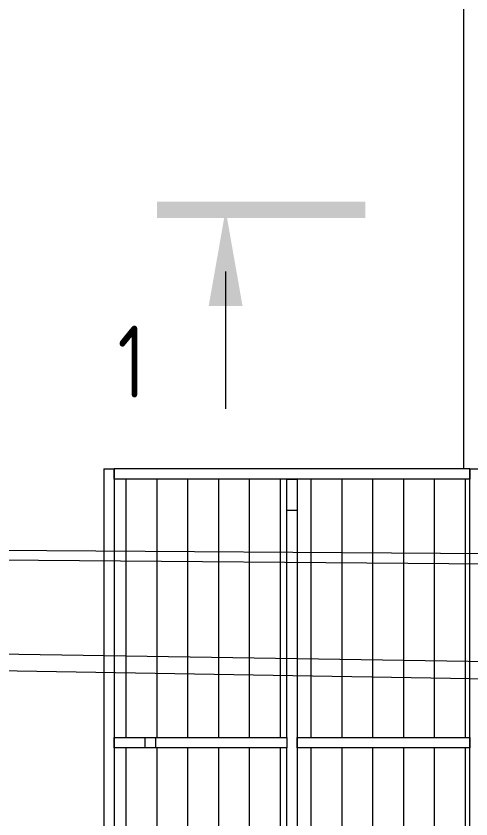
# Model space of a CAD drawing. Header units: millimetres. Extents: x -515342 to 330399, y -224905 to 507333.
# Drawn here: x -377486 to -375273, y -28298 to -24399 of the extents above; entities that cross this region are included whole.
import ezdxf

# ---------------------------------------------------------------- set-up
doc = ezdxf.new("R2010")
doc.units = ezdxf.units.MM
doc.layers.get('0').update_dxf_attribs({"lineweight": 0})
for name, color, linetype, lineweight in [('Витраж', 7, 'Continuous', 0), ('Ограждение', 7, 'Continuous', 0), ('Панели витража', 7, 'Continuous', 0), ('Разрезы', 7, 'Continuous', 0), ('экспертиза ДУ', 1, 'Continuous', 0)]:
    doc.layers.add(name, color=color, linetype=linetype, lineweight=lineweight)
doc.styles.add('GOST Common_3', font='', dxfattribs={"width": 0.8, "height": 350})
doc.styles.get('GOST Common_3').set_extended_font_data('GOST Common')
pattern_1 = [(90, (0, 25.96), (-150, 9e-15), [])]
pattern_2 = [(90, (0, 7669.91), (-150, 9e-15), [])]

# ---------------------------------------------------------------- blocks, each defined once
blk = doc.blocks.new('Ограждение - Ограждение-10017249-О_АР_П_1_0_000_План 1 этажа')
at = {"layer": 'Ограждение'}
blk.add_line((-557, 16157), (-557, 9000), dxfattribs=at)
blk = doc.blocks.new('Системная панель - АР_ПанельВитража_Монолитный поликарбонат 6мм-10239935-О_АР_П_1_0_000_План 1 этажа')
at = {"layer": 'Панели витража'}
h = blk.add_hatch(dxfattribs=at)
h.set_pattern_fill('FP_61', color=256, style=0, pattern_type=2)
h.set_pattern_definition(pattern_1)
h.paths.add_polyline_path([(-932.7, 7695.9), (-525, 7695.9), (-525, 8950.2), (-1365, 8950.2), (-1365, 7695.9)])
h = blk.add_hatch(dxfattribs=at)
h.set_pattern_fill('FP_62', color=256, style=0, pattern_type=2)
h.set_pattern_definition(pattern_2)
h.paths.add_polyline_path([(-525, 7695.7), (-525, 7695.9), (-932.7, 7695.7)])
for p, q in [((-525, 8950.2), (-1365, 8950.2)), ((-1365, 8950.2), (-1365, 7695.9)), ((-525, 7695.9), (-525, 8950.2)), ((-1365, 7695.9), (-525, 7695.9)), ((-1365, 7695.7), (-1365, 7695.9)), ((-525, 7695.7), (-525, 7695.9))]:
    blk.add_line(p, q, dxfattribs=at)
blk = doc.blocks.new('Прямоугольный импост - АР_Импост_50х50 _труба_-10239936-О_АР_П_1_0_000_План 1 этажа')
at = {"layer": 'Витраж'}
for p, q in [((-2255, 8950.2), (-2255, 9000)), ((-1390, 9000), (-2255, 9000)), ((-1390, 8950), (-1415, 8950))]:
    blk.add_line(p, q, dxfattribs=at)
blk = doc.blocks.new('Прямоугольный импост - АР_Импост_50х50 _труба_-10238067-О_АР_П_1_0_000_План 1 этажа')
at = {"layer": 'Витраж'}
for p, q in [((-525, 9000), (-475, 9000)), ((-525, 8950.2), (-525, 9000)), ((-525, 7670.7), (-525, 7695.9))]:
    blk.add_line(p, q, dxfattribs=at)
blk = doc.blocks.new('Системная панель - АР_ПанельВитража_Монолитный поликарбонат 6мм-V136-О_АР_П_1_0_000_План 1 этажа')
at = {"layer": 'Панели витража'}
h = blk.add_hatch(dxfattribs=at)
h.set_pattern_fill('FP_61', color=256, style=0, pattern_type=2)
h.set_pattern_definition(pattern_1)
h.paths.add_polyline_path([(-1415, 7695.9), (-1415, 8950.2), (-2255, 8950.2), (-2255, 7695.9)])
h = blk.add_hatch(dxfattribs=at)
h.set_pattern_fill('FP_62', color=256, style=0, pattern_type=2)
h.set_pattern_definition(pattern_2)
h.paths.add_polyline_path([(-1415, 7695.7), (-1415, 7695.9), (-2255, 7695.7)])
for p, q in [((-1415, 8950.2), (-2255, 8950.2)), ((-2255, 8950.2), (-2255, 7695.9)), ((-1415, 7695.9), (-1415, 8950.2)), ((-2255, 7695.9), (-1415, 7695.9)), ((-2255, 7695.7), (-2255, 7695.9)), ((-1415, 7695.7), (-1415, 7695.9))]:
    blk.add_line(p, q, dxfattribs=at)
blk = doc.blocks.new('Системная панель - АР_ПанельВитража_Монолитный поликарбонат 6мм-10239938-О_АР_П_1_0_000_План 1 этажа')
at = {"layer": 'Панели витража'}
h = blk.add_hatch(dxfattribs=at)
h.set_pattern_fill('FP_61', color=256, style=0, pattern_type=2)
h.set_pattern_definition(pattern_1)
h.paths.add_polyline_path([(-1365, 6366.6), (-525, 6366.6), (-525, 7645.9), (-1365, 7645.9)])
for p, q in [((-525, 7645.9), (-1365, 7645.9)), ((-1365, 7645.9), (-1365, 6366.6)), ((-525, 6366.6), (-525, 7645.9)), ((-1365, 6366.6), (-525, 6366.6)), ((-1365, 6366.4), (-1365, 6366.6)), ((-525, 6366.4), (-525, 6366.6))]:
    blk.add_line(p, q, dxfattribs=at)
blk = doc.blocks.new('Системная панель - АР_ПанельВитража_Монолитный поликарбонат 6мм-V137-О_АР_П_1_0_000_План 1 этажа')
at = {"layer": 'Панели витража'}
h = blk.add_hatch(dxfattribs=at)
h.set_pattern_fill('FP_61', color=256, style=0, pattern_type=2)
h.set_pattern_definition(pattern_1)
h.paths.add_polyline_path([(-2255, 6366.6), (-1415, 6366.6), (-1415, 7645.9), (-2255, 7645.9)])
for p, q in [((-1415, 7645.9), (-2255, 7645.9)), ((-2255, 7645.9), (-2255, 6366.6)), ((-1415, 6366.6), (-1415, 7645.9)), ((-2255, 6366.6), (-1415, 6366.6)), ((-2255, 6366.4), (-2255, 6366.6)), ((-1415, 6366.4), (-1415, 6366.6))]:
    blk.add_line(p, q, dxfattribs=at)
blk = doc.blocks.new('Прямоугольный импост - АР_Импост_50х50 _труба_-10239939-О_АР_П_1_0_000_План 1 этажа')
at = {"layer": 'Витраж'}
for p, q in [((-525, 9000), (-1390, 9000)), ((-525, 9000), (-525, 8950.2)), ((-1365, 8950), (-1390, 8950))]:
    blk.add_line(p, q, dxfattribs=at)
blk = doc.blocks.new('Прямоугольный импост - АР_Импост_50х50 _труба_-10238071-О_АР_П_1_0_000_План 1 этажа')
at = {"layer": 'Витраж'}
for p, q in [((-525, 7645.9), (-525, 7670.7)), ((-525, 6341.4), (-525, 6366.6))]:
    blk.add_line(p, q, dxfattribs=at)
blk = doc.blocks.new('Прямоугольный импост - АР_Импост_50х50 _труба_-10238073-О_АР_П_1_0_000_План 1 этажа')
at = {"layer": 'Витраж'}
for p, q in [((-2305, 9000), (-2255, 9000)), ((-2305, 9000), (-2305, 7670.7)), ((-2255, 9000), (-2255, 8950.2)), ((-2255, 7695.9), (-2255, 7670.7))]:
    blk.add_line(p, q, dxfattribs=at)
blk = doc.blocks.new('Прямоугольный импост - АР_Импост_50х50 _труба_-10238074-О_АР_П_1_0_000_План 1 этажа')
at = {"layer": 'Витраж'}
for p, q in [((-2305, 7670.7), (-2305, 6341.4)), ((-2255, 7670.7), (-2255, 7645.9)), ((-2255, 6366.6), (-2255, 6341.4))]:
    blk.add_line(p, q, dxfattribs=at)
blk = doc.blocks.new('Прямоугольный импост - АР_Импост_50х50 _труба_-10239934-О_АР_П_1_0_000_План 1 этажа')
at = {"layer": 'Витраж'}
for p, q in [((-1365, 7645.9), (-1365, 7695.7)), ((-1365, 7695.7), (-525, 7695.7)), ((-525, 7695.7), (-525, 7645.9))]:
    blk.add_line(p, q, dxfattribs=at)
blk = doc.blocks.new('Прямоугольный импост - АР_Импост_50х50 _труба_-10238063-О_АР_П_1_0_000_План 1 этажа')
at = {"layer": 'Витраж'}
for p, q in [((-1415, 8950), (-1365, 8950)), ((-1415, 7695.9), (-1415, 7670.7)), ((-1365, 7695.9), (-1365, 7670.7))]:
    blk.add_line(p, q, dxfattribs=at)
blk = doc.blocks.new('Прямоугольный импост - АР_Импост_50х50 _труба_-10238064-О_АР_П_1_0_000_План 1 этажа')
at = {"layer": 'Витраж'}
for p, q in [((-1415, 7670.7), (-1415, 7645.9)), ((-1365, 7670.7), (-1365, 7645.9)), ((-1415, 6366.6), (-1415, 6341.4)), ((-1365, 6366.6), (-1365, 6341.4))]:
    blk.add_line(p, q, dxfattribs=at)
blk = doc.blocks.new('Прямоугольный импост - АР_Импост_50х50 _труба_-10242003-О_АР_П_1_0_000_План 1 этажа')
at = {"layer": 'Витраж'}
for p, q in [((-2105, 7645.9), (-2105, 7695.9)), ((-2055, 7695.9), (-2055, 7645.9))]:
    blk.add_line(p, q, dxfattribs=at)
blk = doc.blocks.new('Прямоугольный импост - АР_Импост_50х50 _труба_-10241604-О_АР_П_1_0_000_План 1 этажа')
at = {"layer": 'Витраж'}
blk.add_line((-1415, 8800), (-1365, 8800), dxfattribs=at)
blk = doc.blocks.new('СД_Люблино_Фасады_rvt-1-О_АР_П_1_0_000_План 1 этажа')
at = {"layer": 'Витраж', "lineweight": 9}
for name, p in [('Прямоугольный импост - АР_Импост_50х50 _труба_-10238073-О_АР_П_1_0_000_План 1 этажа', (0, 0)), ('Прямоугольный импост - АР_Импост_50х50 _труба_-10239936-О_АР_П_1_0_000_План 1 этажа', (0, 0)), ('Прямоугольный импост - АР_Импост_50х50 _труба_-10239939-О_АР_П_1_0_000_План 1 этажа', (0, 0)), ('Прямоугольный импост - АР_Импост_50х50 _труба_-10238067-О_АР_П_1_0_000_План 1 этажа', (0, 0)), ('Прямоугольный импост - АР_Импост_50х50 _труба_-10238063-О_АР_П_1_0_000_План 1 этажа', (0, 0)), ('Прямоугольный импост - АР_Импост_50х50 _труба_-10241604-О_АР_П_1_0_000_План 1 этажа', (0, 0)), ('Прямоугольный импост - АР_Импост_50х50 _труба_-10239934-О_АР_П_1_0_000_План 1 этажа', (-890, 0)), ('Прямоугольный импост - АР_Импост_50х50 _труба_-10242003-О_АР_П_1_0_000_План 1 этажа', (0, 0)), ('Прямоугольный импост - АР_Импост_50х50 _труба_-10239934-О_АР_П_1_0_000_План 1 этажа', (0, 0)), ('Прямоугольный импост - АР_Импост_50х50 _труба_-10238074-О_АР_П_1_0_000_План 1 этажа', (0, 0)), ('Прямоугольный импост - АР_Импост_50х50 _труба_-10238064-О_АР_П_1_0_000_План 1 этажа', (0, 0)), ('Прямоугольный импост - АР_Импост_50х50 _труба_-10238071-О_АР_П_1_0_000_План 1 этажа', (0, 0))]:
    blk.add_blockref(name, p, dxfattribs=at)
at = {"layer": 'Ограждение', "lineweight": 9}
blk.add_blockref('Ограждение - Ограждение-10017249-О_АР_П_1_0_000_План 1 этажа', (0, 0), dxfattribs=at)
at = {"layer": 'Панели витража', "lineweight": 9}
for name in ['Системная панель - АР_ПанельВитража_Монолитный поликарбонат 6мм-V136-О_АР_П_1_0_000_План 1 этажа', 'Системная панель - АР_ПанельВитража_Монолитный поликарбонат 6мм-10239935-О_АР_П_1_0_000_План 1 этажа', 'Системная панель - АР_ПанельВитража_Монолитный поликарбонат 6мм-V137-О_АР_П_1_0_000_План 1 этажа', 'Системная панель - АР_ПанельВитража_Монолитный поликарбонат 6мм-10239938-О_АР_П_1_0_000_План 1 этажа']:
    blk.add_blockref(name, (0, 0), dxfattribs=at)
blk = doc.blocks.new('Разрез - Номер вида спереди_3_5 мм-64067-О_АР_П_1_0_000_План 1 этажа')
at = {"layer": 'Разрезы'}
for points in [[(9.798, 0.404), (9.798, -0.394), (-0.333, -0.394), (-0.333, 0.404)], [(2.176, -4.675), (3, 0), (3.824, -4.675)]]:
    blk.add_hatch(color=256, dxfattribs=at).paths.add_polyline_path(points)
at = {"layer": 'Разрезы', "lineweight": 20}
blk.add_line((3, -3), (3, -9.663), dxfattribs=at)

msp = doc.modelspace()

# ---------------------------------------------------------------- linework, layer by layer
at = {"layer": 'экспертиза ДУ', "elevation": 0}
for points in [[(-436388.9962, -26576.9862), (-295787.0974, -27683.2293)], [(-294913.2716, -27581.1616), (-436388.9962, -26576.9862)], [(-436388.9962, -26576.9862), (-350178.4342, -28043.1268)], [(-349304.6085, -27941.0592), (-436388.9962, -26576.9862)]]:
    msp.add_lwpolyline(points, dxfattribs=at)

# ---------------------------------------------------------------- block references
msp.add_blockref('СД_Люблино_Фасады_rvt-1-О_АР_П_1_0_000_План 1 этажа', (-374753.1427, -35598.5295))
at = {"layer": 'Разрезы', "xscale": 99.99999999999993, "yscale": 99.99999999999993, "zscale": 99.99999999999993}
msp.add_blockref('Разрез - Номер вида спереди_3_5 мм-64067-О_АР_П_1_0_000_План 1 этажа', (-376766.4408, -25339.7463), dxfattribs=at)

# ---------------------------------------------------------------- texts
at = {"layer": 'Разрезы', "insert": (-376991.2397, -25902.2396), "char_height": 350, "width": 166.751, "attachment_point": 1, "style": 'GOST Common_3'}
msp.add_mtext('\\fGOST Common|b0|i0|c204|p34|;\\W.8;1', dxfattribs=at)

doc.saveas('drawing.dxf')
